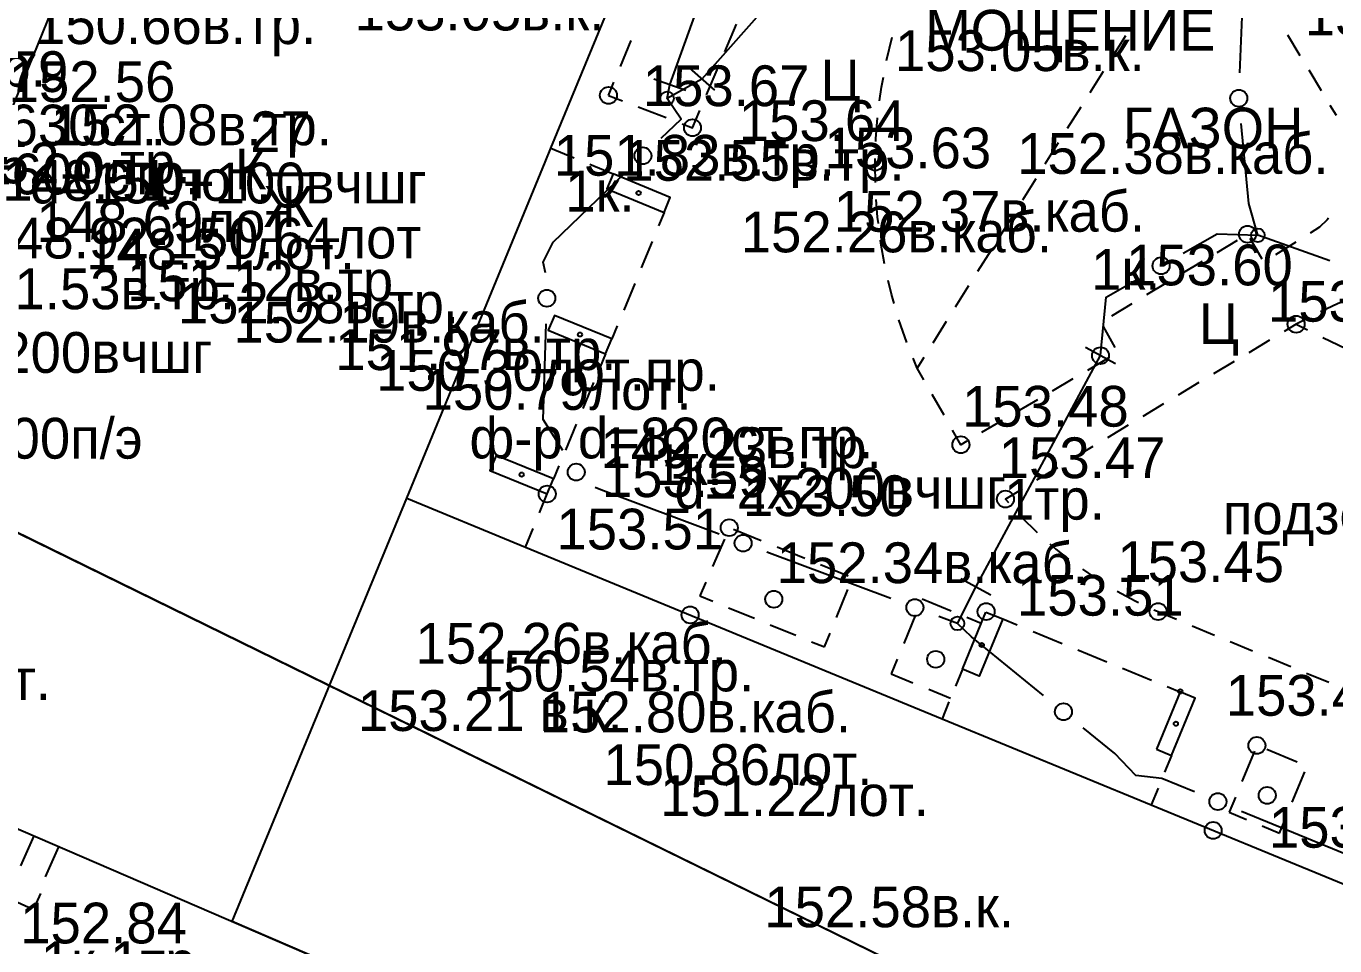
# Model space of a CAD drawing. Header units: metres. Extents: x -2743 to 126, y 13385 to 13916.
# Drawn here: x -1885.6 to -1847.07, y 13663.37 to 13690.44 of the extents above; entities that cross this region are included whole.
import ezdxf

# ---------------------------------------------------------------- set-up
doc = ezdxf.new("R2010")
doc.units = ezdxf.units.M
for name, color, linetype in [('output[1-12]_3_ДЖКХ-24_03233pp$0$Водосток проектный', 7, 'Continuous'), ('output[1-12]_3_ДЖКХ-24_03233tp$0$Здания', 7, 'Continuous'), ('output[1-12]_3_ДЖКХ-24_03233tp$0$Колодцы', 7, 'Continuous'), ('output[1-12]_3_ДЖКХ-24_03233up$0$Водопровод', 7, 'Continuous'), ('output[1-12]_3_ДЖКХ-24_03233up$0$Водосток', 7, 'Continuous'), ('output[1-12]_3_ДЖКХ-24_03233up$0$Газопровод', 7, 'Continuous'), ('output[1-12]_3_ДЖКХ-24_03233up$0$Кабели', 7, 'Continuous'), ('output[1-12]_3_ДЖКХ-24_03233up$0$Канализация самотёчная', 7, 'Continuous'), ('output[1-12]_brd$0$Граница заказа', 7, 'Continuous'), ('output[19-22]_3_ДЖКХ-25_01840tp$0$Горизонтали', 7, 'Continuous'), ('output[19-22]_3_ДЖКХ-25_01840tp$0$Граница площадки', 7, 'Continuous'), ('output[19-22]_3_ДЖКХ-25_01840tp$0$Граница улицы', 7, 'Continuous'), ('output[19-22]_3_ДЖКХ-25_01840tp$0$Здания', 7, 'Continuous'), ('output[19-22]_3_ДЖКХ-25_01840tp$0$Колодцы', 7, 'Continuous'), ('output[19-22]_3_ДЖКХ-25_01840tp$0$Леса и газоны', 7, 'Continuous'), ('output[19-22]_3_ДЖКХ-25_01840tp$0$Пояснительные подписи', 7, 'Continuous'), ('output[19-22]_3_ДЖКХ-25_01840tp$0$Фонари', 7, 'Continuous'), ('output[19-22]_3_ДЖКХ-25_01840tp$0$Части зданий', 7, 'Continuous'), ('output[19-22]_3_ДЖКХ-25_01840up$0$Водосток', 7, 'Continuous'), ('output[19-22]_3_ДЖКХ-25_01840up$0$Газопровод', 7, 'Continuous'), ('output[19-22]_3_ДЖКХ-25_01840up$0$Кабели', 7, 'Continuous'), ('output[19-22]_3_ДЖКХ-25_01840up$0$Кабель электрический', 7, 'Continuous'), ('output[19-22]_3_ДЖКХ-25_01840up$0$Канализация самотёчная', 7, 'Continuous'), ('output[19-22]_3_ДЖКХ-25_01840up$0$Подземные коммуникации', 7, 'Continuous'), ('output[19-22]_brd$0$Граница заказа', 7, 'Continuous')]:
    doc.layers.add(name, color=color, linetype=linetype)

msp = doc.modelspace()

# ---------------------------------------------------------------- linework, layer by layer
at = {"layer": 'output[1-12]_3_ДЖКХ-24_03233tp$0$Здания'}
msp.add_lwpolyline([(-1890.233, 13677.678), (-1893.337, 13670.038), (-1879.715, 13664.16), (-1873.416, 13661.442), (-1873.905, 13660.31), (-1862.637, 13655.602), (-1844.846, 13648.235), (-1830.237, 13642.339), (-1829.719, 13643.578), (-1826.253, 13642.128), (-1814.365, 13637.154), (-1811.871, 13643.272)], dxfattribs=at)
at = {"layer": 'output[1-12]_3_ДЖКХ-24_03233up$0$Водосток'}
for points in [[(-1885.761, 13665.725), (-1885.37, 13666.605)], [(-1885.031, 13665.4), (-1884.639, 13666.28)], [(-1886.025, 13665.283), (-1886.138, 13665.03), (-1886.151, 13664.993), (-1886.157, 13664.963), (-1886.164, 13664.921), (-1886.162, 13664.88), (-1886.154, 13664.846), (-1886.137, 13664.811), (-1886.116, 13664.779), (-1886.094, 13664.762), (-1886.07, 13664.746), (-1885.536, 13664.508), (-1885.511, 13664.502), (-1885.489, 13664.5), (-1885.461, 13664.503), (-1885.437, 13664.51), (-1885.407, 13664.522), (-1885.378, 13664.536), (-1885.352, 13664.56), (-1885.319, 13664.595), (-1885.3, 13664.627), (-1885.174, 13664.91)]]:
    msp.add_lwpolyline(points, dxfattribs=at)
at = {"layer": 'output[1-12]_brd$0$Граница заказа'}
msp.add_lwpolyline([(-1548.477, 13587.979), (-1676.866, 13613.821), (-1826.623, 13646.49), (-1941.493, 13702.811), (-1939.549, 13742.563), (-1946.321, 13757.807), (-2014.549, 13775.285), (-2049.484, 13776.598), (-2061.844, 13786.697), (-2071.032, 13788.68), (-2071.376, 13780.544), (-2071.931, 13777.299), (-2073.348, 13774.272), (-2077.472, 13770.511), (-2078.904, 13770.009), (-2095.38, 13773.45), (-2141.494, 13783.622), (-2188.318, 13793.951), (-2191.54, 13794.789), (-2200.754, 13795.888), (-2200.859, 13795.91), (-2208.042, 13797.44), (-2324.427, 13822.225)], dxfattribs=at)
at = {"layer": 'output[19-22]_3_ДЖКХ-25_01840tp$0$Горизонтали'}
for centre in [(-1868.457, 13688.407), (-1865.983, 13687.454), (-1860.605, 13686.444), (-1849.641, 13684.316), (-1848.213, 13681.667), (-1858.081, 13678.12), (-1870.26, 13676.67), (-1856.771, 13676.521), (-1864.9, 13675.678), (-1866.055, 13673.109), (-1857.338, 13673.206), (-1852.275, 13673.206), (-1849.366, 13669.266), (-1850.653, 13666.763)]:
    msp.add_circle(centre, 0.25, dxfattribs=at)
at = {"layer": 'output[19-22]_3_ДЖКХ-25_01840tp$0$Граница площадки'}
for points in [[(-1853.234, 13690.164), (-1853.628, 13689.535)], [(-1853.894, 13689.112), (-1854.288, 13688.483)], [(-1854.553, 13688.059), (-1854.948, 13687.43)], [(-1855.213, 13687.007), (-1855.607, 13686.378)], [(-1855.873, 13685.954), (-1856.267, 13685.325)], [(-1856.533, 13684.902), (-1856.927, 13684.273)], [(-1857.193, 13683.849), (-1857.587, 13683.22)], [(-1857.852, 13682.797), (-1858.247, 13682.168)], [(-1858.512, 13681.744), (-1858.906, 13681.115)], [(-1848.213, 13681.667), (-1847.875, 13681.502)], [(-1847.426, 13681.282), (-1846.751, 13680.953)], [(-1859.172, 13680.691), (-1859.369, 13680.377)]]:
    msp.add_lwpolyline(points, dxfattribs=at)
at = {"layer": 'output[19-22]_3_ДЖКХ-25_01840tp$0$Граница улицы'}
for points in [[(-1865.031, 13689.69), (-1864.685, 13690.5)], [(-1860.27, 13689.434), (-1860.104, 13690.119)], [(-1848.461, 13690.187), (-1848.097, 13689.583)], [(-1865.572, 13688.42), (-1865.226, 13689.23)], [(-1847.839, 13689.154), (-1847.475, 13688.55)], [(-1860.474, 13688.245), (-1860.419, 13688.651), (-1860.364, 13688.942)], [(-1868.457, 13688.407), (-1868.046, 13688.249)], [(-1867.58, 13688.069), (-1866.758, 13687.753)], [(-1866.291, 13687.573), (-1865.983, 13687.454), (-1865.767, 13687.96)], [(-1847.217, 13688.121), (-1847.035, 13687.819)], [(-1860.587, 13687.046), (-1860.585, 13687.123), (-1860.533, 13687.749)], [(-1860.596, 13685.84), (-1860.608, 13686.355), (-1860.605, 13686.444), (-1860.602, 13686.546)], [(-1860.51, 13684.638), (-1860.534, 13684.82), (-1860.572, 13685.341)], [(-1847.253, 13684.791), (-1847.292, 13684.743), (-1847.522, 13684.527), (-1847.799, 13684.352)], [(-1860.327, 13683.447), (-1860.437, 13684.058), (-1860.448, 13684.142)], [(-1849.944, 13684.134), (-1850.549, 13683.771)], [(-1849.207, 13683.582), (-1849.566, 13684.19)], [(-1848.222, 13684.085), (-1848.819, 13683.708)], [(-1850.978, 13683.514), (-1851.583, 13683.15)], [(-1860.044, 13682.275), (-1860.125, 13682.553), (-1860.22, 13682.958)], [(-1852.012, 13682.893), (-1852.617, 13682.53)], [(-1853.045, 13682.273), (-1853.651, 13681.909)], [(-1846.839, 13682.324), (-1846.97, 13682.274), (-1847.493, 13682.037)], [(-1859.672, 13681.128), (-1859.904, 13681.795)], [(-1847.939, 13681.811), (-1848.213, 13681.667), (-1848.561, 13681.458)], [(-1853.889, 13681.601), (-1853.546, 13680.985)], [(-1848.99, 13681.2), (-1849.603, 13680.831)], [(-1859.173, 13680.034), (-1859.369, 13680.377), (-1859.486, 13680.665)], [(-1853.742, 13680.668), (-1854.351, 13680.31)], [(-1850.031, 13680.574), (-1850.644, 13680.205)], [(-1854.782, 13680.057), (-1855.391, 13679.7)], [(-1851.073, 13679.948), (-1851.686, 13679.579)], [(-1858.575, 13678.986), (-1858.925, 13679.599)], [(-1855.822, 13679.447), (-1856.43, 13679.089)], [(-1852.114, 13679.321), (-1852.727, 13678.953)], [(-1856.862, 13678.836), (-1857.47, 13678.479)], [(-1853.156, 13678.695), (-1853.769, 13678.326)], [(-1857.901, 13678.225), (-1858.081, 13678.12), (-1858.328, 13678.552)], [(-1854.197, 13678.069), (-1854.81, 13677.7)], [(-1855.239, 13677.442), (-1855.852, 13677.074)], [(-1856.28, 13676.816), (-1856.771, 13676.521), (-1856.676, 13676.415)], [(-1856.341, 13676.044), (-1856.304, 13676.002), (-1855.835, 13675.538)], [(-1863.957, 13675.294), (-1864.775, 13675.627)], [(-1865.044, 13675.343), (-1865.393, 13674.532)], [(-1862.676, 13674.771), (-1863.494, 13675.105)], [(-1855.462, 13675.206), (-1855.283, 13675.048), (-1854.908, 13674.753)], [(-1861.396, 13674.249), (-1862.213, 13674.583)], [(-1854.505, 13674.457), (-1854.161, 13674.217), (-1853.909, 13674.062)], [(-1865.591, 13674.073), (-1865.765, 13673.667)], [(-1861.743, 13673.038), (-1861.413, 13673.857)], [(-1853.48, 13673.805), (-1852.951, 13673.52), (-1852.848, 13673.472)], [(-1858.37, 13673.223), (-1859.222, 13673.574)], [(-1859.414, 13673.116), (-1859.765, 13672.264)], [(-1857.482, 13672.857), (-1857.908, 13673.032)], [(-1852.395, 13673.26), (-1852.318, 13673.225), (-1852.275, 13673.206), (-1851.736, 13672.983)], [(-1862.095, 13672.165), (-1861.93, 13672.574)], [(-1851.274, 13672.792), (-1850.613, 13672.518)], [(-1850.151, 13672.327), (-1849.49, 13672.054)], [(-1859.955, 13671.802), (-1860.131, 13671.376)], [(-1849.028, 13671.863), (-1848.367, 13671.589)], [(-1847.905, 13671.398), (-1847.244, 13671.125)], [(-1849.435, 13669.099), (-1849.805, 13668.207)], [(-1848.178, 13668.774), (-1849.071, 13669.144)], [(-1848.322, 13667.593), (-1847.952, 13668.485)], [(-1849.997, 13667.745), (-1850.182, 13667.299)], [(-1848.699, 13666.685), (-1848.514, 13667.131)]]:
    msp.add_lwpolyline(points, dxfattribs=at)
at = {"layer": 'output[19-22]_3_ДЖКХ-25_01840tp$0$Здания'}
for points in [[(-1879.577, 13664.1), (-1879.536, 13664.083), (-1874.397, 13676.546), (-1870.317, 13686.443), (-1870.15, 13686.849), (-1865.896, 13697.167), (-1879.439, 13702.751), (-1879.962, 13702.966), (-1883.185, 13695.032), (-1890.233, 13677.678)], [(-1874.397, 13676.546), (-1871.069, 13675.174), (-1870.904, 13675.107), (-1858.637, 13670.053), (-1852.48, 13667.516), (-1846.995, 13665.256), (-1840.809, 13662.708), (-1823.226, 13655.464), (-1828.421, 13643.035), (-1829.719, 13643.578), (-1830.237, 13642.339), (-1844.846, 13648.235), (-1860.108, 13654.555)], [(-1873.545, 13661.143), (-1873.416, 13661.442), (-1879.536, 13664.083)]]:
    msp.add_lwpolyline(points, dxfattribs=at)
at = {"layer": 'output[19-22]_3_ДЖКХ-25_01840tp$0$Леса и газоны'}
for centre in [(-1863.592, 13673.57), (-1858.823, 13671.802), (-1849.062, 13667.796)]:
    msp.add_circle(centre, 0.25, dxfattribs=at)
at = {"layer": 'output[19-22]_3_ДЖКХ-25_01840tp$0$Фонари'}
for centre, radius in [((-1866.732, 13688.318), 0.2), ((-1849.337, 13684.289), 0.2), ((-1853.97, 13680.743), 0.25), ((-1858.182, 13672.858), 0.2)]:
    msp.add_circle(centre, radius, dxfattribs=at)
at = {"layer": 'output[19-22]_3_ДЖКХ-25_01840tp$0$Части зданий'}
for points in [[(-1868.106, 13689.253), (-1867.788, 13690.021)], [(-1868.457, 13688.407), (-1868.298, 13688.791)], [(-1870.15, 13686.849), (-1869.467, 13686.568)], [(-1869.005, 13686.378), (-1868.323, 13686.096)], [(-1866.819, 13684.96), (-1866.637, 13685.402), (-1868.323, 13686.096), (-1868.505, 13685.655), (-1866.819, 13684.96)], [(-1866.819, 13684.96), (-1866.98, 13684.57)], [(-1867.172, 13684.108), (-1867.494, 13683.329)], [(-1867.686, 13682.867), (-1868.008, 13682.087)], [(-1868.543, 13680.794), (-1868.361, 13681.236), (-1870.047, 13681.93), (-1870.229, 13681.489), (-1868.543, 13680.794)], [(-1868.2, 13681.625), (-1868.361, 13681.236)], [(-1868.543, 13680.794), (-1868.703, 13680.411)], [(-1868.895, 13679.95), (-1869.214, 13679.184)], [(-1869.407, 13678.722), (-1869.726, 13677.956)], [(-1870.26, 13676.67), (-1870.078, 13677.112), (-1871.764, 13677.806), (-1871.946, 13677.365), (-1870.26, 13676.67)], [(-1869.918, 13677.495), (-1870.078, 13677.112)], [(-1870.487, 13676.119), (-1870.26, 13676.67)], [(-1870.904, 13675.107), (-1870.677, 13675.657)], [(-1865.765, 13673.667), (-1865.385, 13673.511)], [(-1864.922, 13673.322), (-1864.161, 13673.011)], [(-1857.343, 13673.194), (-1856.847, 13672.99), (-1857.541, 13671.304), (-1858.037, 13671.508), (-1857.482, 13672.857), (-1857.343, 13673.194)], [(-1856.847, 13672.99), (-1856.42, 13672.814)], [(-1863.699, 13672.821), (-1862.938, 13672.51)], [(-1855.957, 13672.623), (-1855.103, 13672.272)], [(-1862.475, 13672.321), (-1862.095, 13672.165)], [(-1854.641, 13672.081), (-1853.787, 13671.729)], [(-1860.131, 13671.376), (-1859.491, 13671.111)], [(-1858.037, 13671.508), (-1858.242, 13671.012)], [(-1853.325, 13671.539), (-1852.471, 13671.187)], [(-1852.008, 13670.997), (-1851.581, 13670.821)], [(-1859.029, 13670.92), (-1858.389, 13670.655)], [(-1852.322, 13669.154), (-1851.88, 13668.972), (-1851.186, 13670.658), (-1851.581, 13670.821), (-1851.628, 13670.84), (-1852.322, 13669.154)], [(-1858.432, 13670.549), (-1858.637, 13670.053)], [(-1851.88, 13668.972), (-1852.085, 13668.475)], [(-1852.276, 13668.013), (-1852.48, 13667.516)], [(-1850.182, 13667.299), (-1849.671, 13667.088)], [(-1849.21, 13666.896), (-1848.699, 13666.685)]]:
    msp.add_lwpolyline(points, dxfattribs=at)
for centre in [(-1867.571, 13685.531), (-1869.295, 13681.365), (-1871.012, 13677.241), (-1857.466, 13672.224), (-1851.621, 13670.856), (-1851.751, 13669.906)]:
    msp.add_circle(centre, 0.0625, dxfattribs=at)
at = {"layer": 'output[19-22]_3_ДЖКХ-25_01840up$0$Кабели'}
for points in [[(-1853.877, 13702.228), (-1865.712, 13688.888)], [(-1866.652, 13688.718), (-1863.77, 13696.73)], [(-1849.87, 13689.07), (-1849.753, 13691.909)], [(-1866.086, 13689.22), (-1865.338, 13688.556)], [(-1866.181, 13688.549), (-1867.122, 13688.887)], [(-1866.903, 13687.149), (-1866.32, 13687.71), (-1866.732, 13688.318), (-1866.652, 13688.718)], [(-1865.712, 13688.888), (-1866.732, 13688.318)], [(-1851.536, 13683.762), (-1850.54, 13684.33), (-1849.337, 13684.289), (-1849.6, 13685.22), (-1849.826, 13687.574)], [(-1870.315, 13683.177), (-1870.38, 13683.5), (-1870.09, 13684.08), (-1867.983, 13686.108)], [(-1847.215, 13683.536), (-1849.337, 13684.289)], [(-1853.97, 13680.743), (-1853.8, 13682.47), (-1852.839, 13683.018)], [(-1869.805, 13677.948), (-1870.38, 13678.86), (-1870.296, 13681.683)], [(-1857.64, 13673.93), (-1853.97, 13680.743)], [(-1853.53, 13680.506), (-1854.41, 13680.98)], [(-1865.198, 13675.486), (-1868.68, 13676.79), (-1868.849, 13676.862)], [(-1860.139, 13673.59), (-1863.793, 13674.959)], [(-1857.2, 13673.693), (-1858.08, 13674.167)], [(-1858.182, 13672.858), (-1857.64, 13673.93)], [(-1855.644, 13670.732), (-1857.77, 13672.46), (-1858.182, 13672.858), (-1858.734, 13673.064)], [(-1851.207, 13667.897), (-1852.16, 13668.29), (-1852.93, 13668.38), (-1853.55, 13669.03), (-1854.48, 13669.786)], [(-1846.211, 13665.84), (-1849.82, 13667.326)]]:
    msp.add_lwpolyline(points, dxfattribs=at)
for centre in [(-1849.898, 13688.321), (-1867.443, 13686.629), (-1852.188, 13683.39), (-1870.274, 13682.433), (-1869.405, 13677.313), (-1864.495, 13675.222), (-1859.436, 13673.327), (-1855.062, 13670.259), (-1850.513, 13667.612)]:
    msp.add_circle(centre, 0.25, dxfattribs=at)
at = {"layer": 'output[19-22]_brd$0$Граница заказа'}
msp.add_lwpolyline([(-1941.493, 13702.811), (-1826.623, 13646.49)], dxfattribs=at)

# ---------------------------------------------------------------- texts
at = {"layer": 'output[1-12]_3_ДЖКХ-24_03233pp$0$Водосток проектный'}
for s, p in [('150.30лот.пр.', (-1875.3, 13679.708)), ('ф-р d=820ст.пр.', (-1872.551, 13677.718))]:
    msp.add_text(s, height=1.2, dxfattribs=at).set_placement(p)
at = {"layer": 'output[1-12]_3_ДЖКХ-24_03233tp$0$Колодцы'}
msp.add_text('152.84', height=1.2, dxfattribs=at).set_placement((-1885.778, 13663.437))
at = {"layer": 'output[1-12]_3_ДЖКХ-24_03233up$0$Водопровод'}
for s, p in [('150.03в.тр.', (-1893.302, 13688.66)), ('149.23в.тр.', (-1868.691, 13677.432)), ('150.54в.тр.', (-1872.444, 13670.858))]:
    msp.add_text(s, height=1.2, dxfattribs=at).set_placement(p)
at = {"layer": 'output[1-12]_3_ДЖКХ-24_03233up$0$Водосток'}
for s, p in [('d=600стр.', (-1887.86, 13685.491)), ('150.79лот.', (-1873.93, 13679.148)), ('d=2x200вчшг', (-1866.516, 13676.237)), ('ф-р d=720ст.', (-1894.555, 13670.606)), ('150.86лот.', (-1868.605, 13668.101)), ('151.22лот.', (-1866.939, 13667.188))]:
    msp.add_text(s, height=1.2, dxfattribs=at).set_placement(p)
at = {"layer": 'output[1-12]_3_ДЖКХ-24_03233up$0$Газопровод'}
msp.add_text('151.12в.тр.', height=1.2, dxfattribs=at).set_placement((-1882.63, 13682.349))
at = {"layer": 'output[1-12]_3_ДЖКХ-24_03233up$0$Кабели'}
for s, p in [('151.83в.тр.', (-1870.07, 13686.042)), ('152.38в.каб.', (-1856.422, 13686.095)), ('146.52 о.тр.', (-1889.529, 13685.817)), ('152.55в.тр.', (-1868.021, 13685.893)), ('152.37в.каб.', (-1861.822, 13684.393)), ('152.26в.каб.', (-1864.563, 13683.785)), ('152.08в.тр.', (-1881.136, 13681.695)), ('152.19в.каб.', (-1879.5, 13681.128)), ('151.97в.тр.', (-1876.502, 13680.319)), ('152.34в.каб.', (-1863.506, 13674.045)), ('152.26в.каб.', (-1874.138, 13671.674)), ('152.80в.каб.', (-1870.48, 13669.65)), ('1к.1тр.', (-1885.175, 13662.303))]:
    msp.add_text(s, height=1.2, dxfattribs=at).set_placement(p)
at = {"layer": 'output[1-12]_3_ДЖКХ-24_03233up$0$Канализация самотёчная'}
for s, p in [('ф-р d=630ст.', (-1891.172, 13686.933)), ('148.51лот.', (-1886.304, 13685.303)), ('148.69лот.', (-1885.298, 13684.085)), ('148.51лот.', (-1883.838, 13683.28))]:
    msp.add_text(s, height=1.2, dxfattribs=at).set_placement(p)
at = {"layer": 'output[19-22]_3_ДЖКХ-25_01840tp$0$Горизонтали'}
for s, p in [('153.65', (-1847.958, 13690.175)), ('152.56', (-1886.118, 13688.212)), ('153.67', (-1867.448, 13688.089)), ('153.64', (-1864.619, 13687.061)), ('153.63', (-1862.096, 13686.258)), ('153.60', (-1853.217, 13682.812)), ('153.57', (-1849.038, 13681.744)), ('153.48', (-1858.047, 13678.653)), ('153.47', (-1856.966, 13677.136)), ('153.59', (-1868.651, 13676.578)), ('153.50', (-1864.498, 13676.018)), ('153.51', (-1869.99, 13675.037)), ('153.45', (-1853.475, 13674.075)), ('153.51', (-1856.43, 13673.088)), ('153.47', (-1850.283, 13670.141)), ('153.50', (-1849.012, 13666.256))]:
    msp.add_text(s, height=1.2, dxfattribs=at).set_placement(p)
at = {"layer": 'output[19-22]_3_ДЖКХ-25_01840tp$0$Граница улицы'}
for p in [(-1862.214, 13688.254), (-1851.076, 13681.088)]:
    msp.add_text('Ц', height=1.2, dxfattribs=at).set_placement(p)
at = {"layer": 'output[19-22]_3_ДЖКХ-25_01840tp$0$Здания'}
for s, p in [('27', (-1879.008, 13686.736)), ('К—', (-1879.462, 13685.636)), ('Ж', (-1878.613, 13684.536))]:
    msp.add_text(s, height=1.2, dxfattribs=at).set_placement(p)
at = {"layer": 'output[19-22]_3_ДЖКХ-25_01840tp$0$Колодцы'}
msp.add_text('152.79', height=1.2, dxfattribs=at).set_placement((-1889.27, 13688.506))
at = {"layer": 'output[19-22]_3_ДЖКХ-25_01840tp$0$Леса и газоны'}
msp.add_text('ГАЗОН', height=1.2, dxfattribs=at).set_placement((-1853.31, 13686.845))
at = {"layer": 'output[19-22]_3_ДЖКХ-25_01840tp$0$Пояснительные подписи'}
msp.add_text('МОЩЕНИЕ', height=1.2, dxfattribs=at).set_placement((-1859.129, 13689.724))
at = {"layer": 'output[19-22]_3_ДЖКХ-25_01840up$0$Водосток'}
msp.add_text('d=600п/э', height=1.2, dxfattribs=at).set_placement((-1888.813, 13677.711))
at = {"layer": 'output[19-22]_3_ДЖКХ-25_01840up$0$Газопровод'}
for s, p in [('150.66в.тр.', (-1885.341, 13689.917)), ('151.53в.тр.', (-1887.731, 13682.11))]:
    msp.add_text(s, height=1.2, dxfattribs=at).set_placement(p)
at = {"layer": 'output[19-22]_3_ДЖКХ-25_01840up$0$Кабели'}
for s, p in [('153.05в.к.', (-1875.933, 13690.319)), ('153.05в.к.', (-1860.022, 13689.122)), ('152.08в.тр.', (-1884.879, 13686.939)), ('1к.', (-1869.73, 13684.986)), ('1к.', (-1854.246, 13682.682)), ('1к.', (-1867.14, 13676.93)), ('1тр.', (-1856.807, 13675.915)), ('153.21 в.к.', (-1875.836, 13669.692))]:
    msp.add_text(s, height=1.2, dxfattribs=at).set_placement(p)
at = {"layer": 'output[19-22]_3_ДЖКХ-25_01840up$0$Кабель электрический'}
msp.add_text('152.58в.к.', height=1.2, dxfattribs=at).set_placement((-1863.868, 13663.913))
at = {"layer": 'output[19-22]_3_ДЖКХ-25_01840up$0$Канализация самотёчная'}
for s, p in [('d=150+100вчшг', (-1885.497, 13685.225)), ('148.92-150.64лот', (-1886.881, 13683.605)), ('d=200вчшг', (-1888.195, 13680.237))]:
    msp.add_text(s, height=1.2, dxfattribs=at).set_placement(p)
at = {"layer": 'output[19-22]_3_ДЖКХ-25_01840up$0$Подземные коммуникации'}
msp.add_text('подземное сооружение', height=1.2, dxfattribs=at).set_placement((-1850.37, 13675.485))

doc.saveas('drawing.dxf')
